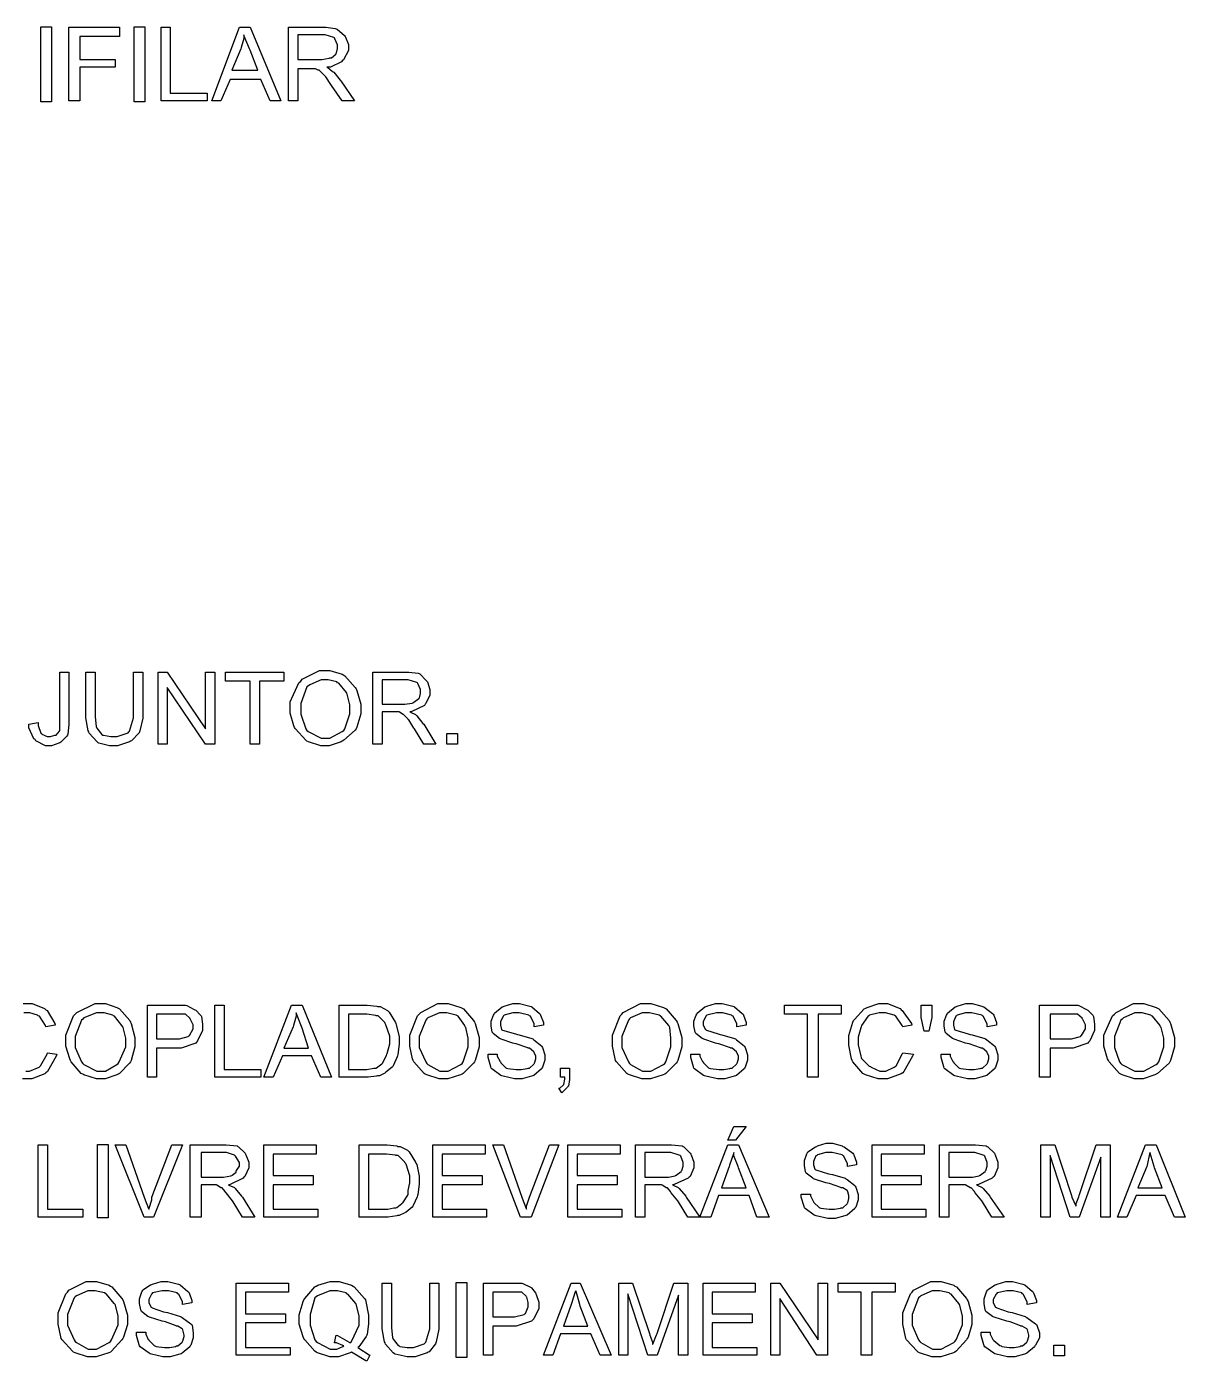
# Model space of a CAD drawing. Extents: x 0 to 210, y 0 to 297.
# Drawn here: x 124.24 to 156.25, y 85.7 to 122.55 of the extents above; entities that cross this region are included whole.
import ezdxf

# ---------------------------------------------------------------- set-up
doc = ezdxf.new("R2010")
doc.units = 0
doc.header["$MEASUREMENT"] = 0
doc.layers.add('C00-00-00-BLACK', color=7, linetype='Continuous')

msp = doc.modelspace()

# ---------------------------------------------------------------- linework, layer by layer
at = {"layer": 'C00-00-00-BLACK'}
for points in [[(124.63, 122.554), (124.926, 122.554), (124.926, 120.481), (124.63, 120.481), (124.63, 122.554)], [(125.41, 120.504), (125.41, 122.539), (126.81, 122.539), (126.81, 122.286), (125.706, 122.286), (125.706, 121.65), (126.683, 121.65), (126.683, 121.436), (125.706, 121.436), (125.706, 120.504), (125.41, 120.504)], [(127.212, 122.554), (127.508, 122.554), (127.508, 120.481), (127.212, 120.481), (127.212, 122.554)], [(127.955, 120.504), (127.955, 122.539), (128.209, 122.539), (128.209, 120.716), (129.228, 120.716), (129.228, 120.504), (127.955, 120.504)], [(129.355, 120.504), (130.117, 122.539), (130.416, 122.539), (131.262, 120.504), (130.966, 120.504), (130.712, 121.097), (129.862, 121.097), (129.609, 120.504), (129.355, 120.504)], [(131.475, 120.504), (131.475, 122.539), (132.407, 122.539), (132.503, 122.539), (132.767, 122.508), (132.789, 122.496), (132.821, 122.487), (133.021, 122.308), (133.043, 122.286), (133.052, 122.265), (133.128, 122.058), (133.128, 121.989), (133.128, 121.894), (132.99, 121.64), (132.959, 121.608), (132.937, 121.587), (132.635, 121.436), (132.535, 121.436), (132.556, 121.426), (132.694, 121.32), (132.705, 121.309), (132.726, 121.299), (132.905, 121.077), (132.916, 121.055), (133.3, 120.504), (132.959, 120.504), (132.662, 120.928), (132.64, 120.96), (132.503, 121.172), (132.493, 121.182), (132.471, 121.204), (132.333, 121.342), (132.323, 121.351), (132.292, 121.351), (132.22, 121.394), (132.196, 121.394), (132.196, 121.394), (132.102, 121.394), (132.07, 121.394), (131.728, 121.394), (131.728, 120.504), (131.475, 120.504)], [(129.905, 121.351), (130.627, 121.351), (130.416, 121.904), (130.394, 121.947), (130.254, 122.295), (130.244, 122.327), (130.244, 122.232), (130.168, 121.979), (130.158, 121.947), (129.905, 121.351)], [(131.728, 121.65), (132.323, 121.65), (132.396, 121.65), (132.598, 121.682), (132.62, 121.692), (132.661, 121.692), (132.778, 121.799), (132.789, 121.82), (132.799, 121.831), (132.832, 121.951), (132.832, 121.989), (132.832, 122.053), (132.756, 122.222), (132.746, 122.243), (132.725, 122.254), (132.486, 122.327), (132.407, 122.327), (131.728, 122.327), (131.728, 121.65)], [(124.306, 103.294), (124.564, 103.338), (124.564, 103.263), (124.637, 103.05), (124.648, 103.039), (124.657, 103.018), (124.809, 102.955), (124.86, 102.955), (124.901, 102.955), (125.018, 102.988), (125.029, 102.997), (125.061, 102.997), (125.145, 103.104), (125.156, 103.124), (125.156, 103.178), (125.156, 103.298), (125.156, 103.338), (125.156, 104.735), (125.41, 104.735), (125.41, 103.38), (125.41, 103.285), (125.377, 103.019), (125.367, 102.997), (125.356, 102.966), (125.188, 102.796), (125.156, 102.785), (125.134, 102.775), (124.927, 102.701), (124.86, 102.701), (124.763, 102.701), (124.497, 102.839), (124.476, 102.871), (124.444, 102.893), (124.306, 103.195), (124.306, 103.294)], [(127.19, 104.735), (127.447, 104.735), (127.447, 103.592), (127.447, 103.466), (127.369, 103.113), (127.36, 103.081), (127.349, 103.061), (127.138, 102.839), (127.106, 102.828), (127.084, 102.807), (126.751, 102.701), (126.64, 102.701), (126.534, 102.701), (126.238, 102.775), (126.217, 102.785), (126.185, 102.807), (125.971, 103.05), (125.96, 103.081), (125.937, 103.113), (125.876, 103.473), (125.876, 103.592), (125.876, 104.735), (126.132, 104.735), (126.132, 103.592), (126.132, 103.498), (126.164, 103.23), (126.175, 103.208), (126.184, 103.188), (126.322, 103.008), (126.344, 102.997), (126.365, 102.988), (126.571, 102.955), (126.64, 102.955), (126.745, 102.955), (127.041, 103.061), (127.063, 103.081), (127.084, 103.104), (127.19, 103.471), (127.19, 103.592), (127.19, 104.735)], [(127.871, 102.742), (127.871, 104.735), (128.127, 104.735), (129.185, 103.167), (129.185, 104.735), (129.439, 104.735), (129.439, 102.742), (129.185, 102.742), (128.127, 104.312), (128.127, 102.742), (127.871, 102.742)], [(130.416, 102.742), (130.416, 104.481), (129.738, 104.481), (129.738, 104.735), (131.349, 104.735), (131.349, 104.481), (130.67, 104.481), (130.67, 102.742), (130.416, 102.742)], [(131.516, 103.719), (131.516, 103.911), (131.761, 104.44), (131.815, 104.481), (131.856, 104.535), (132.333, 104.778), (132.493, 104.778), (132.62, 104.778), (132.959, 104.673), (133.001, 104.651), (133.033, 104.63), (133.32, 104.312), (133.342, 104.269), (133.362, 104.228), (133.469, 103.848), (133.469, 103.719), (133.469, 103.582), (133.362, 103.21), (133.342, 103.167), (133.32, 103.135), (133, 102.85), (132.959, 102.828), (132.927, 102.807), (132.6, 102.701), (132.493, 102.701), (132.365, 102.701), (132.026, 102.807), (131.984, 102.828), (131.953, 102.85), (131.665, 103.167), (131.644, 103.208), (131.622, 103.252), (131.516, 103.604), (131.516, 103.719)], [(133.808, 102.742), (133.808, 104.735), (134.699, 104.735), (134.794, 104.735), (135.059, 104.703), (135.081, 104.692), (135.102, 104.683), (135.281, 104.503), (135.292, 104.481), (135.312, 104.461), (135.377, 104.254), (135.377, 104.185), (135.377, 104.101), (135.271, 103.868), (135.25, 103.846), (135.228, 103.814), (134.878, 103.645), (134.826, 103.634), (134.846, 103.624), (134.984, 103.561), (134.995, 103.55), (135.016, 103.529), (135.186, 103.316), (135.208, 103.294), (135.547, 102.742), (135.208, 102.742), (134.954, 103.167), (134.932, 103.189), (134.794, 103.414), (134.784, 103.423), (134.773, 103.445), (134.656, 103.55), (134.656, 103.55), (134.645, 103.561), (134.536, 103.624), (134.527, 103.634), (134.484, 103.634), (134.389, 103.634), (134.359, 103.634), (134.061, 103.634), (134.061, 102.742), (133.808, 102.742)], [(131.815, 103.719), (131.815, 103.571), (131.953, 103.167), (131.984, 103.124), (132.016, 103.092), (132.373, 102.912), (132.493, 102.912), (132.62, 102.912), (132.959, 103.092), (133.001, 103.124), (133.033, 103.167), (133.169, 103.582), (133.169, 103.719), (133.169, 103.826), (133.095, 104.122), (133.085, 104.142), (133.074, 104.174), (132.864, 104.429), (132.832, 104.439), (132.81, 104.461), (132.571, 104.524), (132.493, 104.524), (132.376, 104.524), (132.059, 104.386), (132.027, 104.355), (131.984, 104.323), (131.815, 103.871), (131.815, 103.719)], [(134.061, 103.846), (134.612, 103.846), (134.687, 103.846), (134.889, 103.879), (134.911, 103.889), (134.932, 103.9), (135.07, 104.006), (135.081, 104.016), (135.091, 104.027), (135.122, 104.147), (135.122, 104.185), (135.122, 104.249), (135.048, 104.418), (135.038, 104.439), (135.016, 104.45), (134.778, 104.524), (134.699, 104.524), (134.061, 104.524), (134.061, 103.846)], [(135.847, 103.039), (136.145, 103.039), (136.145, 102.742), (135.847, 102.742), (135.847, 103.039)], [(125.326, 94.5197), (125.326, 94.7113), (125.537, 95.2419), (125.579, 95.2846), (125.632, 95.3382), (126.133, 95.5809), (126.301, 95.5809), (126.417, 95.5809), (126.735, 95.4761), (126.767, 95.4539), (126.808, 95.4334), (127.095, 95.1135), (127.106, 95.0694), (127.127, 95.0281), (127.233, 94.6478), (127.233, 94.5197), (127.233, 94.3832), (127.127, 94.0125), (127.106, 93.9698), (127.084, 93.938), (126.808, 93.653), (126.767, 93.6308), (126.735, 93.6103), (126.409, 93.5041), (126.301, 93.5041), (126.173, 93.5041), (125.823, 93.6103), (125.791, 93.6308), (125.749, 93.653), (125.473, 93.9698), (125.452, 94.011), (125.43, 94.0537), (125.326, 94.404), (125.326, 94.5197)], [(127.575, 93.5468), (127.575, 95.5379), (128.337, 95.5379), (128.41, 95.5379), (128.577, 95.5379), (128.633, 95.5379), (128.665, 95.5283), (128.867, 95.4222), (128.889, 95.4112), (128.91, 95.4017), (129.048, 95.2638), (129.059, 95.2419), (129.068, 95.2211), (129.1, 95.0129), (129.1, 94.9427), (129.1, 94.838), (128.964, 94.5515), (128.932, 94.5197), (128.91, 94.488), (128.51, 94.3501), (128.378, 94.3501), (127.828, 94.3501), (127.828, 93.5468), (127.575, 93.5468)], [(129.439, 93.5468), (129.439, 95.5379), (129.694, 95.5379), (129.694, 93.7577), (130.712, 93.7577), (130.712, 93.5468), (129.439, 93.5468)], [(130.797, 93.5468), (131.559, 95.5379), (131.855, 95.5379), (132.662, 93.5468), (132.366, 93.5468), (132.111, 94.1395), (131.305, 94.1395), (131.051, 93.5468), (130.797, 93.5468)], [(132.873, 93.5468), (132.873, 95.5379), (133.554, 95.5379), (133.649, 95.5379), (133.912, 95.5075), (133.934, 95.4966), (134.007, 95.4966), (134.209, 95.3904), (134.231, 95.3685), (134.251, 95.3477), (134.432, 95.0599), (134.443, 95.0281), (134.452, 94.9964), (134.527, 94.6711), (134.527, 94.5624), (134.527, 94.4577), (134.495, 94.1709), (134.486, 94.1395), (134.475, 94.1077), (134.368, 93.865), (134.359, 93.8431), (134.337, 93.8223), (134.167, 93.6847), (134.147, 93.6734), (134.136, 93.6639), (133.984, 93.5881), (133.934, 93.5881), (133.902, 93.5785), (133.672, 93.5468), (133.597, 93.5468), (132.873, 93.5468)], [(134.826, 94.5197), (134.826, 94.7113), (135.041, 95.2429), (135.084, 95.2846), (135.125, 95.3382), (135.6, 95.5809), (135.76, 95.5809), (135.887, 95.5809), (136.237, 95.4761), (136.269, 95.4539), (136.312, 95.4334), (136.587, 95.1135), (136.609, 95.0694), (136.63, 95.0281), (136.737, 94.6478), (136.737, 94.5197), (136.737, 94.3832), (136.63, 94.0125), (136.609, 93.9698), (136.587, 93.938), (136.3, 93.653), (136.269, 93.6308), (136.226, 93.6103), (135.876, 93.5041), (135.76, 93.5041), (135.632, 93.5041), (135.293, 93.6103), (135.252, 93.6308), (135.22, 93.653), (134.935, 93.9698), (134.914, 94.011), (134.902, 94.0537), (134.826, 94.404), (134.826, 94.5197)], [(136.988, 94.1807), (137.241, 94.1807), (137.241, 94.1282), (137.316, 93.9807), (137.327, 93.9698), (137.337, 93.9493), (137.477, 93.8114), (137.499, 93.8004), (137.531, 93.7906), (137.76, 93.7577), (137.837, 93.7577), (137.9, 93.7577), (138.07, 93.7906), (138.092, 93.8004), (138.133, 93.8004), (138.25, 93.9063), (138.261, 93.9271), (138.271, 93.938), (138.303, 94.058), (138.303, 94.0964), (138.303, 94.1282), (138.271, 94.2139), (138.261, 94.2234), (138.25, 94.2453), (138.13, 94.3501), (138.092, 94.3501), (138.081, 94.361), (137.763, 94.4672), (137.71, 94.4771), (137.667, 94.488), (137.348, 94.5956), (137.327, 94.6051), (137.305, 94.6161), (137.124, 94.7526), (137.115, 94.773), (137.104, 94.7953), (137.072, 94.9702), (137.072, 95.0281), (137.072, 95.093), (137.135, 95.2638), (137.158, 95.2846), (137.167, 95.3163), (137.379, 95.4871), (137.411, 95.4966), (137.433, 95.5075), (137.673, 95.5809), (137.753, 95.5809), (137.857, 95.5809), (138.144, 95.5075), (138.176, 95.4966), (138.196, 95.4871), (138.407, 95.3064), (138.429, 95.2846), (138.439, 95.2638), (138.515, 95.0556), (138.515, 94.9854), (138.261, 94.9427), (138.261, 95.0186), (138.154, 95.232), (138.133, 95.2419), (138.111, 95.2638), (137.842, 95.3273), (137.753, 95.3273), (137.667, 95.3273), (137.433, 95.2638), (137.411, 95.2419), (137.4, 95.232), (137.327, 95.0793), (137.327, 95.0281), (137.327, 94.9868), (137.357, 94.8697), (137.368, 94.8588), (137.389, 94.8489), (137.742, 94.7431), (137.796, 94.7318), (137.848, 94.7222), (138.196, 94.6161), (138.219, 94.6051), (138.25, 94.5843), (138.461, 94.415), (138.472, 94.3928), (138.493, 94.3723), (138.558, 94.1656), (138.558, 94.0964), (138.558, 94.0234), (138.493, 93.8223), (138.472, 93.8004), (138.461, 93.7796), (138.25, 93.599), (138.219, 93.5881), (138.187, 93.5785), (137.924, 93.5041), (137.837, 93.5041), (137.72, 93.5041), (137.4, 93.5785), (137.368, 93.5881), (137.337, 93.599), (137.093, 93.7796), (137.072, 93.8004), (137.061, 93.8318), (136.988, 94.0939), (136.988, 94.1807)], [(140.425, 94.5197), (140.425, 94.7113), (140.638, 95.2429), (140.681, 95.2846), (140.722, 95.3382), (141.199, 95.5809), (141.359, 95.5809), (141.486, 95.5809), (141.835, 95.4761), (141.866, 95.4539), (141.909, 95.4334), (142.186, 95.1135), (142.208, 95.0694), (142.229, 95.0281), (142.335, 94.6478), (142.335, 94.5197), (142.335, 94.3832), (142.229, 94.0125), (142.208, 93.9698), (142.186, 93.938), (141.898, 93.653), (141.866, 93.6308), (141.824, 93.6103), (141.475, 93.5041), (141.359, 93.5041), (141.231, 93.5041), (140.892, 93.6103), (140.851, 93.6308), (140.819, 93.653), (140.531, 93.9698), (140.51, 94.011), (140.499, 94.0537), (140.425, 94.404), (140.425, 94.5197)], [(142.587, 94.1807), (142.84, 94.1807), (142.84, 94.1282), (142.913, 93.9807), (142.925, 93.9698), (142.934, 93.9493), (143.072, 93.8114), (143.094, 93.8004), (143.126, 93.7906), (143.357, 93.7577), (143.436, 93.7577), (143.499, 93.7577), (143.667, 93.7906), (143.69, 93.8004), (143.731, 93.8004), (143.848, 93.9063), (143.859, 93.9271), (143.868, 93.938), (143.902, 94.058), (143.902, 94.0964), (143.902, 94.1282), (143.868, 94.2139), (143.859, 94.2234), (143.848, 94.2453), (143.728, 94.3501), (143.69, 94.3501), (143.678, 94.361), (143.361, 94.4672), (143.309, 94.4771), (143.265, 94.488), (142.945, 94.5956), (142.925, 94.6051), (142.903, 94.6161), (142.723, 94.7526), (142.714, 94.773), (142.703, 94.7953), (142.671, 94.9702), (142.671, 95.0281), (142.671, 95.093), (142.735, 95.2638), (142.756, 95.2846), (142.766, 95.3163), (142.978, 95.4871), (143.01, 95.4966), (143.031, 95.5075), (143.27, 95.5809), (143.352, 95.5809), (143.456, 95.5809), (143.743, 95.5075), (143.775, 95.4966), (143.795, 95.4871), (144.006, 95.3064), (144.029, 95.2846), (144.038, 95.2638), (144.114, 95.0556), (144.114, 94.9854), (143.859, 94.9427), (143.859, 95.0186), (143.753, 95.232), (143.732, 95.2419), (143.71, 95.2638), (143.472, 95.3273), (143.393, 95.3273), (143.297, 95.3273), (143.031, 95.2638), (143.01, 95.2419), (142.999, 95.232), (142.925, 95.0793), (142.925, 95.0281), (142.925, 94.9868), (142.988, 94.8697), (143.01, 94.8588), (143.02, 94.8489), (143.339, 94.7431), (143.393, 94.7318), (143.445, 94.7222), (143.795, 94.6161), (143.818, 94.6051), (143.849, 94.5843), (144.06, 94.415), (144.071, 94.3928), (144.092, 94.3723), (144.155, 94.1656), (144.155, 94.0964), (144.155, 94.0234), (144.092, 93.8223), (144.071, 93.8004), (144.06, 93.7796), (143.849, 93.599), (143.818, 93.5881), (143.784, 93.5785), (143.523, 93.5041), (143.436, 93.5041), (143.319, 93.5041), (142.999, 93.5785), (142.967, 93.5881), (142.936, 93.599), (142.692, 93.7796), (142.671, 93.8004), (142.66, 93.8318), (142.587, 94.0939), (142.587, 94.1807)], [(145.809, 93.5468), (145.809, 95.2846), (145.174, 95.2846), (145.174, 95.5379), (146.743, 95.5379), (146.743, 95.2846), (146.105, 95.2846), (146.105, 93.5468), (145.809, 93.5468)], [(148.439, 94.2234), (148.736, 94.1807), (148.714, 94.1282), (148.471, 93.7052), (148.439, 93.6734), (148.397, 93.6417), (148.015, 93.5041), (147.888, 93.5041), (147.76, 93.5041), (147.41, 93.6103), (147.379, 93.6308), (147.336, 93.653), (147.06, 93.9698), (147.04, 94.011), (147.028, 94.0537), (146.955, 94.4354), (146.955, 94.5624), (146.955, 94.7), (147.06, 95.0708), (147.082, 95.1121), (147.103, 95.1452), (147.379, 95.4334), (147.421, 95.4539), (147.453, 95.4761), (147.779, 95.5809), (147.888, 95.5809), (148.015, 95.5809), (148.365, 95.443), (148.397, 95.4112), (148.428, 95.3904), (148.682, 95.0281), (148.693, 94.9854), (148.439, 94.9427), (148.428, 94.9745), (148.248, 95.232), (148.227, 95.2419), (148.205, 95.2638), (147.967, 95.3273), (147.888, 95.3273), (147.792, 95.3273), (147.526, 95.2638), (147.505, 95.2419), (147.473, 95.2211), (147.303, 94.9745), (147.293, 94.9427), (147.282, 94.911), (147.209, 94.6506), (147.209, 94.5624), (147.209, 94.4467), (147.282, 94.1282), (147.293, 94.0964), (147.303, 94.065), (147.516, 93.8541), (147.548, 93.8431), (147.569, 93.8223), (147.808, 93.7147), (147.888, 93.7147), (147.972, 93.7147), (148.205, 93.8223), (148.227, 93.8431), (148.259, 93.865), (148.428, 94.1821), (148.439, 94.2234)], [(149.035, 94.8161), (148.947, 95.2003), (148.947, 95.5379), (149.246, 95.5379), (149.246, 95.2003), (149.162, 94.8161), (149.035, 94.8161)], [(149.501, 94.1807), (149.754, 94.1807), (149.754, 94.1282), (149.827, 93.9807), (149.838, 93.9698), (149.848, 93.9493), (149.986, 93.8114), (150.008, 93.8004), (150.04, 93.7906), (150.27, 93.7577), (150.347, 93.7577), (150.41, 93.7577), (150.581, 93.7906), (150.603, 93.8004), (150.644, 93.8004), (150.761, 93.9063), (150.773, 93.9271), (150.782, 93.938), (150.815, 94.058), (150.815, 94.0964), (150.815, 94.1282), (150.782, 94.2139), (150.773, 94.2234), (150.761, 94.2453), (150.642, 94.3501), (150.603, 94.3501), (150.592, 94.361), (150.272, 94.4672), (150.22, 94.4771), (150.177, 94.488), (149.859, 94.5956), (149.838, 94.6051), (149.816, 94.6161), (149.637, 94.7526), (149.628, 94.773), (149.616, 94.7953), (149.585, 94.9702), (149.585, 95.0281), (149.585, 95.093), (149.648, 95.2638), (149.67, 95.2846), (149.68, 95.3163), (149.892, 95.4871), (149.924, 95.4966), (149.944, 95.5075), (150.183, 95.5809), (150.263, 95.5809), (150.358, 95.5809), (150.624, 95.5075), (150.646, 95.4966), (150.677, 95.4871), (150.92, 95.3064), (150.942, 95.2846), (150.952, 95.2638), (151.027, 95.0556), (151.027, 94.9854), (150.773, 94.9427), (150.773, 95.0186), (150.666, 95.232), (150.646, 95.2419), (150.624, 95.2638), (150.352, 95.3273), (150.263, 95.3273), (150.177, 95.3273), (149.944, 95.2638), (149.924, 95.2419), (149.902, 95.232), (149.838, 95.0793), (149.838, 95.0281), (149.838, 94.9868), (149.87, 94.8697), (149.881, 94.8588), (149.902, 94.8489), (150.25, 94.7431), (150.304, 94.7318), (150.358, 94.7222), (150.708, 94.6161), (150.73, 94.6051), (150.761, 94.5843), (150.974, 94.415), (150.985, 94.3928), (151.005, 94.3723), (151.069, 94.1656), (151.069, 94.0964), (151.069, 94.0234), (151.005, 93.8223), (150.985, 93.8004), (150.974, 93.7796), (150.761, 93.599), (150.73, 93.5881), (150.698, 93.5785), (150.434, 93.5041), (150.347, 93.5041), (150.23, 93.5041), (149.913, 93.5785), (149.881, 93.5881), (149.849, 93.599), (149.605, 93.7796), (149.585, 93.8004), (149.574, 93.8318), (149.501, 94.0939), (149.501, 94.1807)], [(152.215, 93.5468), (152.215, 95.5379), (152.977, 95.5379), (153.051, 95.5379), (153.217, 95.5379), (153.274, 95.5379), (153.305, 95.5283), (153.519, 95.4222), (153.53, 95.4112), (153.551, 95.4017), (153.688, 95.2638), (153.7, 95.2419), (153.709, 95.2211), (153.741, 95.0129), (153.741, 94.9427), (153.741, 94.838), (153.604, 94.5515), (153.573, 94.5197), (153.551, 94.488), (153.151, 94.3501), (153.019, 94.3501), (152.511, 94.3501), (152.511, 93.5468), (152.215, 93.5468)], [(153.996, 94.5197), (153.996, 94.7113), (154.238, 95.2419), (154.292, 95.2846), (154.333, 95.3382), (154.812, 95.5809), (154.971, 95.5809), (155.098, 95.5809), (155.437, 95.4761), (155.48, 95.4539), (155.512, 95.4334), (155.797, 95.1135), (155.819, 95.0694), (155.84, 95.0281), (155.946, 94.6478), (155.946, 94.5197), (155.946, 94.3832), (155.84, 94.0125), (155.819, 93.9698), (155.797, 93.938), (155.479, 93.653), (155.437, 93.6308), (155.406, 93.6103), (155.079, 93.5041), (154.971, 93.5041), (154.843, 93.5041), (154.503, 93.6103), (154.462, 93.6308), (154.43, 93.653), (154.143, 93.9698), (154.123, 94.011), (154.1, 94.0537), (153.996, 94.404), (153.996, 94.5197)], [(125.579, 94.5197), (125.579, 94.3723), (125.758, 93.9698), (125.791, 93.9271), (125.823, 93.8953), (126.182, 93.7147), (126.301, 93.7147), (126.417, 93.7147), (126.735, 93.8953), (126.767, 93.9271), (126.799, 93.9698), (126.979, 94.3832), (126.979, 94.5197), (126.979, 94.6256), (126.904, 94.9219), (126.894, 94.9427), (126.872, 94.9745), (126.672, 95.232), (126.64, 95.2419), (126.618, 95.2638), (126.38, 95.3273), (126.301, 95.3273), (126.173, 95.3273), (125.823, 95.1879), (125.791, 95.1548), (125.758, 95.1234), (125.579, 94.6711), (125.579, 94.5197)], [(127.828, 94.6051), (128.378, 94.6051), (128.462, 94.6051), (128.706, 94.6686), (128.717, 94.6891), (128.738, 94.7), (128.844, 94.8821), (128.844, 94.9427), (128.844, 94.9964), (128.77, 95.1452), (128.76, 95.1548), (128.749, 95.177), (128.629, 95.2846), (128.59, 95.2846), (128.536, 95.2846), (128.417, 95.2846), (128.378, 95.2846), (127.828, 95.2846), (127.828, 94.6051)], [(131.348, 94.3501), (132.027, 94.3501), (131.855, 94.9015), (131.833, 94.9441), (131.695, 95.2955), (131.685, 95.3273), (131.685, 95.232), (131.611, 94.9745), (131.601, 94.9427), (131.348, 94.3501)], [(133.128, 93.7577), (133.554, 93.7577), (133.638, 93.7577), (133.828, 93.8004), (133.893, 93.8004), (133.902, 93.8114), (134.05, 93.9176), (134.061, 93.9271), (134.071, 93.938), (134.178, 94.149), (134.189, 94.1807), (134.199, 94.2026), (134.273, 94.4728), (134.273, 94.5624), (134.273, 94.6796), (134.167, 94.9964), (134.147, 95.0281), (134.136, 95.0599), (133.954, 95.2419), (133.893, 95.2419), (133.882, 95.2528), (133.635, 95.2846), (133.554, 95.2846), (133.128, 95.2846), (133.128, 93.7577)], [(135.084, 94.5197), (135.084, 94.3723), (135.263, 93.9698), (135.295, 93.9271), (135.326, 93.8953), (135.651, 93.7147), (135.76, 93.7147), (135.887, 93.7147), (136.237, 93.8953), (136.269, 93.9271), (136.3, 93.9698), (136.441, 94.3832), (136.441, 94.5197), (136.441, 94.6256), (136.376, 94.9219), (136.356, 94.9427), (136.343, 94.9745), (136.163, 95.232), (136.142, 95.2419), (136.109, 95.2638), (135.847, 95.3273), (135.76, 95.3273), (135.643, 95.3273), (135.326, 95.1893), (135.295, 95.1576), (135.263, 95.1258), (135.084, 94.6711), (135.084, 94.5197)], [(140.681, 94.5197), (140.681, 94.3723), (140.862, 93.9698), (140.893, 93.9271), (140.925, 93.8953), (141.25, 93.7147), (141.359, 93.7147), (141.486, 93.7147), (141.835, 93.8953), (141.866, 93.9271), (141.898, 93.9698), (142.039, 94.3832), (142.039, 94.5197), (142.039, 94.6256), (142.007, 94.9219), (141.997, 94.9427), (141.975, 94.9745), (141.76, 95.232), (141.739, 95.2419), (141.708, 95.2638), (141.446, 95.3273), (141.359, 95.3273), (141.242, 95.3273), (140.925, 95.1893), (140.893, 95.1576), (140.862, 95.1258), (140.681, 94.6711), (140.681, 94.5197)], [(152.511, 94.6051), (153.019, 94.6051), (153.104, 94.6051), (153.348, 94.6686), (153.361, 94.6891), (153.381, 94.7), (153.487, 94.8821), (153.487, 94.9427), (153.487, 94.9964), (153.413, 95.1452), (153.403, 95.1548), (153.392, 95.177), (153.271, 95.2846), (153.231, 95.2846), (153.177, 95.2846), (153.057, 95.2846), (153.019, 95.2846), (152.511, 95.2846), (152.511, 94.6051)], [(154.292, 94.5197), (154.292, 94.3723), (154.43, 93.9698), (154.462, 93.9271), (154.493, 93.8953), (154.851, 93.7147), (154.971, 93.7147), (155.098, 93.7147), (155.437, 93.8953), (155.48, 93.9271), (155.512, 93.9698), (155.649, 94.3832), (155.649, 94.5197), (155.649, 94.6256), (155.574, 94.9219), (155.564, 94.9427), (155.553, 94.9745), (155.342, 95.232), (155.31, 95.2419), (155.289, 95.2638), (155.05, 95.3273), (154.971, 95.3273), (154.854, 95.3273), (154.535, 95.1879), (154.503, 95.1548), (154.46, 95.1234), (154.292, 94.6711), (154.292, 94.5197)], [(138.984, 93.5468), (138.984, 93.8004), (139.237, 93.8004), (139.237, 93.5468), (139.237, 93.4833), (139.204, 93.3027), (139.194, 93.2917), (139.183, 93.2713), (139.046, 93.1319), (139.025, 93.1196), (138.941, 93.249), (138.973, 93.249), (139.057, 93.3249), (139.067, 93.3344), (139.077, 93.3457), (139.11, 93.497), (139.11, 93.5468), (138.984, 93.5468)], [(143.605, 91.8076), (143.775, 92.1893), (144.114, 92.1893), (143.818, 91.8076), (143.605, 91.8076)], [(124.564, 89.6881), (124.564, 91.6809), (124.817, 91.6809), (124.817, 89.9005), (125.791, 89.9005), (125.791, 89.6881), (124.564, 89.6881)], [(126.195, 91.6947), (126.492, 91.6947), (126.492, 89.662), (126.195, 89.662), (126.195, 91.6947)], [(127.489, 89.6881), (126.683, 91.6809), (126.979, 91.6809), (127.489, 90.2395), (127.499, 90.2077), (127.605, 89.9223), (127.616, 89.9005), (127.625, 89.9322), (127.701, 90.1637), (127.701, 90.2395), (128.251, 91.6809), (128.548, 91.6809), (127.744, 89.6881), (127.489, 89.6881)], [(128.76, 89.6881), (128.76, 91.6809), (129.651, 91.6809), (129.756, 91.6809), (130.052, 91.6492), (130.074, 91.6383), (130.095, 91.6284), (130.276, 91.4495), (130.286, 91.4273), (130.298, 91.4065), (130.374, 91.1987), (130.374, 91.1281), (130.374, 91.0442), (130.265, 90.8114), (130.244, 90.7891), (130.222, 90.7577), (129.862, 90.588), (129.821, 90.5771), (129.83, 90.5676), (129.979, 90.5041), (129.99, 90.4931), (130, 90.4723), (130.179, 90.2614), (130.201, 90.2395), (130.543, 89.6881), (130.201, 89.6881), (129.947, 90.1114), (129.926, 90.1333), (129.756, 90.3566), (129.735, 90.3661), (129.725, 90.3884), (129.638, 90.4931), (129.609, 90.4931), (129.598, 90.5041), (129.492, 90.5676), (129.482, 90.5771), (129.482, 90.5771), (129.387, 90.5771), (129.355, 90.5771), (129.059, 90.5771), (129.059, 89.6881), (128.76, 89.6881)], [(129.059, 90.7891), (129.609, 90.7891), (129.682, 90.7891), (129.883, 90.8223), (129.905, 90.8322), (129.915, 90.8431), (130.032, 90.9299), (130.032, 90.9588), (130.041, 90.9697), (130.117, 91.0897), (130.117, 91.1281), (130.117, 91.1931), (130.011, 91.3638), (129.99, 91.3846), (129.979, 91.3956), (129.764, 91.4686), (129.694, 91.4686), (129.059, 91.4686), (129.059, 90.7891)], [(130.797, 89.6881), (130.797, 91.6809), (132.239, 91.6809), (132.239, 91.4273), (131.051, 91.4273), (131.051, 90.8322), (132.154, 90.8322), (132.154, 90.5771), (131.051, 90.5771), (131.051, 89.9005), (132.281, 89.9005), (132.281, 89.6881), (130.797, 89.6881)], [(133.427, 89.6881), (133.427, 91.6809), (134.104, 91.6809), (134.199, 91.6809), (134.463, 91.6492), (134.486, 91.6383), (134.56, 91.6383), (134.763, 91.5335), (134.784, 91.5113), (134.805, 91.4908), (134.984, 91.204), (134.995, 91.1722), (135.016, 91.1408), (135.081, 90.8142), (135.081, 90.7038), (135.081, 90.599), (135.048, 90.3125), (135.038, 90.2808), (135.027, 90.249), (134.921, 90.0067), (134.911, 89.9844), (134.889, 89.964), (134.72, 89.826), (134.699, 89.8151), (134.688, 89.8052), (134.535, 89.7308), (134.486, 89.7308), (134.463, 89.7213), (134.225, 89.6881), (134.147, 89.6881), (133.427, 89.6881)], [(133.681, 89.9005), (134.147, 89.9005), (134.22, 89.9005), (134.386, 89.9418), (134.443, 89.9418), (134.463, 89.9527), (134.601, 90.0603), (134.612, 90.0698), (134.633, 90.0811), (134.773, 90.2917), (134.784, 90.3235), (134.784, 90.4187), (134.826, 90.6336), (134.826, 90.7038), (134.826, 90.8209), (134.72, 91.1518), (134.699, 91.1722), (134.688, 91.204), (134.504, 91.3846), (134.443, 91.3846), (134.432, 91.3956), (134.185, 91.4273), (134.104, 91.4273), (133.681, 91.4273), (133.681, 89.9005)], [(135.461, 89.6881), (135.461, 91.6809), (136.904, 91.6809), (136.904, 91.4273), (135.715, 91.4273), (135.715, 90.8322), (136.819, 90.8322), (136.819, 90.5771), (135.715, 90.5771), (135.715, 89.9005), (136.945, 89.9005), (136.945, 89.6881), (135.461, 89.6881)], [(137.88, 89.6881), (137.115, 91.6809), (137.411, 91.6809), (137.922, 90.2395), (137.932, 90.2077), (138.038, 89.9223), (138.049, 89.9005), (138.049, 89.9859), (138.122, 90.2077), (138.133, 90.2395), (138.684, 91.6809), (138.941, 91.6809), (138.176, 89.6881), (137.88, 89.6881)], [(139.194, 89.6881), (139.194, 91.6809), (140.637, 91.6809), (140.637, 91.4273), (139.449, 91.4273), (139.449, 90.8322), (140.552, 90.8322), (140.552, 90.5771), (139.449, 90.5771), (139.449, 89.9005), (140.678, 89.9005), (140.678, 89.6881), (139.194, 89.6881)], [(141.06, 89.6881), (141.06, 91.6809), (141.952, 91.6809), (142.057, 91.6809), (142.343, 91.6492), (142.375, 91.6383), (142.396, 91.6284), (142.565, 91.4495), (142.587, 91.4273), (142.597, 91.4065), (142.671, 91.1987), (142.671, 91.1281), (142.671, 91.0442), (142.565, 90.8114), (142.544, 90.7891), (142.513, 90.7577), (142.131, 90.588), (142.078, 90.5771), (142.099, 90.5676), (142.237, 90.5041), (142.248, 90.4931), (142.269, 90.4723), (142.449, 90.2614), (142.46, 90.2395), (142.84, 89.6881), (142.501, 89.6881), (142.248, 90.1114), (142.226, 90.1333), (142.045, 90.3566), (142.036, 90.3661), (142.025, 90.3884), (141.938, 90.4931), (141.909, 90.4931), (141.898, 90.5041), (141.791, 90.5676), (141.78, 90.5771), (141.78, 90.5771), (141.651, 90.5771), (141.61, 90.5771), (141.314, 90.5771), (141.314, 89.6881), (141.06, 89.6881)], [(141.314, 90.7891), (141.909, 90.7891), (141.972, 90.7891), (142.153, 90.8223), (142.164, 90.8322), (142.185, 90.8431), (142.321, 90.9493), (142.332, 90.9588), (142.342, 90.9697), (142.375, 91.0897), (142.375, 91.1281), (142.375, 91.1931), (142.311, 91.3638), (142.291, 91.3846), (142.269, 91.3956), (142.03, 91.4686), (141.952, 91.4686), (141.314, 91.4686), (141.314, 90.7891)], [(142.84, 89.6881), (143.605, 91.6809), (143.902, 91.6809), (144.75, 89.6881), (144.41, 89.6881), (144.198, 90.2808), (143.352, 90.2808), (143.137, 89.6881), (142.84, 89.6881)], [(143.436, 90.4931), (144.114, 90.4931), (143.902, 91.0428), (143.891, 91.0869), (143.775, 91.3737), (143.775, 91.4686), (143.764, 91.4368), (143.658, 91.1186), (143.648, 91.0855), (143.436, 90.4931)], [(145.639, 90.3235), (145.894, 90.3235), (145.894, 90.2712), (145.967, 90.1224), (145.978, 90.1114), (145.988, 90.0906), (146.129, 89.9527), (146.151, 89.9418), (146.182, 89.9322), (146.412, 89.9005), (146.49, 89.9005), (146.553, 89.9005), (146.721, 89.9322), (146.743, 89.9418), (146.784, 89.9418), (146.902, 90.0493), (146.913, 90.0698), (146.922, 90.0811), (146.955, 90.201), (146.955, 90.2395), (146.955, 90.2822), (146.922, 90.387), (146.913, 90.4074), (146.902, 90.4187), (146.782, 90.4931), (146.743, 90.4931), (146.732, 90.5041), (146.415, 90.6103), (146.363, 90.6198), (146.32, 90.6307), (145.999, 90.7369), (145.978, 90.7464), (145.956, 90.7577), (145.777, 90.8953), (145.767, 90.9161), (145.756, 90.938), (145.725, 91.1144), (145.725, 91.1722), (145.725, 91.2467), (145.787, 91.4368), (145.809, 91.4686), (145.819, 91.4908), (146.031, 91.6284), (146.064, 91.6383), (146.085, 91.6492), (146.324, 91.7236), (146.404, 91.7236), (146.499, 91.7236), (146.764, 91.6492), (146.786, 91.6383), (146.818, 91.6284), (147.06, 91.4495), (147.082, 91.4273), (147.092, 91.4065), (147.166, 91.1987), (147.166, 91.1281), (146.913, 91.0855), (146.913, 91.1613), (146.807, 91.3751), (146.786, 91.3846), (146.764, 91.4065), (146.494, 91.4686), (146.404, 91.4686), (146.319, 91.4686), (146.085, 91.4065), (146.064, 91.3846), (146.042, 91.3751), (145.978, 91.2234), (145.978, 91.1722), (145.978, 91.1296), (146.01, 91.011), (146.021, 91.0001), (146.042, 90.9906), (146.393, 90.8844), (146.447, 90.8734), (146.499, 90.8636), (146.848, 90.7577), (146.87, 90.7464), (146.902, 90.726), (147.114, 90.5577), (147.125, 90.5358), (147.145, 90.515), (147.209, 90.3083), (147.209, 90.2395), (147.209, 90.1651), (147.145, 89.964), (147.125, 89.9418), (147.114, 89.9213), (146.902, 89.7421), (146.87, 89.7308), (146.838, 89.7213), (146.576, 89.6454), (146.49, 89.6454), (146.372, 89.6454), (146.053, 89.7213), (146.021, 89.7308), (145.989, 89.7421), (145.746, 89.9213), (145.725, 89.9418), (145.714, 89.9749), (145.639, 90.2367), (145.639, 90.3235)], [(147.592, 89.6881), (147.592, 91.6809), (149.035, 91.6809), (149.035, 91.4273), (147.847, 91.4273), (147.847, 90.8322), (148.949, 90.8322), (148.949, 90.5771), (147.847, 90.5771), (147.847, 89.9005), (149.076, 89.9005), (149.076, 89.6881), (147.592, 89.6881)], [(149.458, 89.6881), (149.458, 91.6809), (150.347, 91.6809), (150.453, 91.6809), (150.741, 91.6492), (150.773, 91.6383), (150.793, 91.6284), (150.974, 91.4495), (150.985, 91.4273), (150.995, 91.4065), (151.069, 91.1987), (151.069, 91.1281), (151.069, 91.0442), (150.963, 90.8114), (150.942, 90.7891), (150.91, 90.7577), (150.529, 90.588), (150.476, 90.5771), (150.497, 90.5676), (150.635, 90.5041), (150.646, 90.4931), (150.666, 90.4723), (150.847, 90.2614), (150.858, 90.2395), (151.238, 89.6881), (150.899, 89.6881), (150.646, 90.1114), (150.624, 90.1333), (150.443, 90.3566), (150.432, 90.3661), (150.421, 90.3884), (150.333, 90.4931), (150.304, 90.4931), (150.293, 90.5041), (150.187, 90.5676), (150.177, 90.5771), (150.145, 90.5771), (150.074, 90.5771), (150.05, 90.5771), (149.711, 90.5771), (149.711, 89.6881), (149.458, 89.6881)], [(149.711, 90.7891), (150.304, 90.7891), (150.367, 90.7891), (150.551, 90.8223), (150.562, 90.8322), (150.582, 90.8431), (150.719, 90.9493), (150.73, 90.9588), (150.739, 90.9697), (150.773, 91.0897), (150.773, 91.1281), (150.773, 91.1931), (150.709, 91.3638), (150.688, 91.3846), (150.666, 91.3956), (150.427, 91.4686), (150.347, 91.4686), (149.711, 91.4686), (149.711, 90.7891)], [(152.257, 89.6881), (152.257, 91.6809), (152.638, 91.6809), (153.104, 90.2808), (153.114, 90.2395), (153.22, 89.9954), (153.231, 89.9844), (153.231, 90.0589), (153.304, 90.249), (153.315, 90.2808), (153.784, 91.6809), (154.165, 91.6809), (154.165, 89.6881), (153.91, 89.6881), (153.91, 91.3419), (153.315, 89.6881), (153.061, 89.6881), (152.511, 91.3846), (152.511, 89.6881), (152.257, 89.6881)], [(154.376, 89.6881), (155.141, 91.6809), (155.437, 91.6809), (156.245, 89.6881), (155.946, 89.6881), (155.691, 90.2808), (154.887, 90.2808), (154.631, 89.6881), (154.376, 89.6881)], [(154.93, 90.4931), (155.607, 90.4931), (155.394, 91.0428), (155.383, 91.0869), (155.277, 91.4481), (155.268, 91.4686), (155.257, 91.4368), (155.193, 91.1186), (155.184, 91.0855), (154.93, 90.4931)], [(125.113, 86.8468), (125.113, 87.0384), (125.326, 87.57), (125.37, 87.6117), (125.411, 87.6653), (125.888, 87.908), (126.048, 87.908), (126.175, 87.908), (126.523, 87.8032), (126.555, 87.781), (126.596, 87.7605), (126.875, 87.442), (126.897, 87.3993), (126.917, 87.358), (127.023, 86.9749), (127.023, 86.8468), (127.023, 86.7198), (126.917, 86.3713), (126.897, 86.3381), (126.875, 86.2969), (126.587, 85.9801), (126.555, 85.9578), (126.512, 85.9374), (126.164, 85.8312), (126.048, 85.8312), (125.92, 85.8312), (125.581, 85.9374), (125.539, 85.9578), (125.508, 85.9801), (125.218, 86.2969), (125.198, 86.3381), (125.186, 86.3808), (125.113, 86.7311), (125.113, 86.8468)], [(127.276, 86.5078), (127.529, 86.5078), (127.529, 86.4553), (127.602, 86.3078), (127.613, 86.2969), (127.623, 86.2764), (127.761, 86.1385), (127.783, 86.1275), (127.815, 86.1176), (128.045, 86.0848), (128.122, 86.0848), (128.185, 86.0848), (128.356, 86.1176), (128.378, 86.1275), (128.419, 86.1275), (128.536, 86.2334), (128.548, 86.2542), (128.557, 86.2651), (128.59, 86.385), (128.59, 86.4235), (128.59, 86.4235), (128.557, 86.5724), (128.548, 86.5932), (128.536, 86.6041), (128.417, 86.6771), (128.378, 86.6771), (128.367, 86.6881), (128.081, 86.7943), (128.038, 86.8041), (127.984, 86.8151), (127.634, 86.9227), (127.613, 86.9322), (127.591, 86.9431), (127.412, 87.0825), (127.403, 87.103), (127.391, 87.1252), (127.36, 87.3002), (127.36, 87.358), (127.36, 87.4324), (127.423, 87.6226), (127.445, 87.6543), (127.455, 87.6762), (127.667, 87.8141), (127.699, 87.8237), (127.719, 87.8346), (127.958, 87.908), (128.038, 87.908), (128.144, 87.908), (128.432, 87.8346), (128.463, 87.8237), (128.484, 87.8141), (128.695, 87.6335), (128.717, 87.6117), (128.727, 87.5908), (128.802, 87.3841), (128.802, 87.3153), (128.548, 87.2726), (128.548, 87.3471), (128.441, 87.5591), (128.421, 87.569), (128.399, 87.5908), (128.159, 87.6543), (128.079, 87.6543), (127.984, 87.6543), (127.719, 87.5908), (127.699, 87.569), (127.688, 87.5591), (127.613, 87.4088), (127.613, 87.358), (127.613, 87.3167), (127.677, 87.1996), (127.699, 87.1883), (127.708, 87.1788), (128.025, 87.0701), (128.079, 87.0589), (128.133, 87.0493), (128.494, 86.9431), (128.505, 86.9322), (128.536, 86.9114), (128.78, 86.7421), (128.802, 86.7198), (128.812, 86.6994), (128.844, 86.4926), (128.844, 86.4235), (128.844, 86.3505), (128.78, 86.1494), (128.76, 86.1275), (128.749, 86.1067), (128.536, 85.9261), (128.505, 85.9151), (128.473, 85.9056), (128.209, 85.8312), (128.122, 85.8312), (128.005, 85.8312), (127.688, 85.9056), (127.656, 85.9151), (127.624, 85.9261), (127.38, 86.1067), (127.36, 86.1275), (127.349, 86.1589), (127.276, 86.421), (127.276, 86.5078)], [(130.032, 85.8739), (130.032, 87.8649), (131.475, 87.8649), (131.475, 87.6117), (130.286, 87.6117), (130.286, 87.0162), (131.389, 87.0162), (131.389, 86.7625), (130.286, 86.7625), (130.286, 86.0848), (131.516, 86.0848), (131.516, 85.8739), (130.032, 85.8739)], [(133.385, 86.0848), (133.416, 86.064), (133.701, 85.8848), (133.724, 85.8739), (133.638, 85.7042), (133.606, 85.7155), (133.256, 85.9261), (133.215, 85.9578), (133.182, 85.9374), (132.855, 85.8312), (132.746, 85.8312), (132.62, 85.8312), (132.271, 85.9374), (132.239, 85.9578), (132.206, 85.9801), (131.921, 86.2969), (131.9, 86.3381), (131.878, 86.3808), (131.773, 86.7311), (131.773, 86.8468), (131.773, 86.9858), (131.878, 87.358), (131.9, 87.3993), (131.921, 87.442), (132.206, 87.7605), (132.239, 87.781), (132.281, 87.8032), (132.629, 87.908), (132.746, 87.908), (132.873, 87.908), (133.213, 87.8032), (133.258, 87.781), (133.289, 87.7605), (133.575, 87.442), (133.597, 87.3993), (133.606, 87.358), (133.681, 86.9749), (133.681, 86.8468), (133.681, 86.7421), (133.648, 86.4553), (133.638, 86.4235), (133.616, 86.3921), (133.416, 86.1067), (133.385, 86.0848)], [(135.377, 87.8649), (135.631, 87.8649), (135.631, 86.7227), (135.631, 86.596), (135.556, 86.2432), (135.547, 86.2115), (135.535, 86.1907), (135.355, 85.9688), (135.334, 85.9578), (135.301, 85.9374), (134.975, 85.8312), (134.866, 85.8312), (134.749, 85.8312), (134.421, 85.9056), (134.4, 85.9151), (134.368, 85.9374), (134.156, 86.1797), (134.147, 86.2115), (134.124, 86.2432), (134.061, 86.6027), (134.061, 86.7227), (134.061, 87.8649), (134.316, 87.8649), (134.316, 86.7227), (134.316, 86.6278), (134.348, 86.3604), (134.359, 86.3381), (134.368, 86.3177), (134.505, 86.1385), (134.527, 86.1275), (134.548, 86.1176), (134.754, 86.0848), (134.823, 86.0848), (134.929, 86.0848), (135.225, 86.1907), (135.248, 86.2115), (135.268, 86.2334), (135.377, 86.6013), (135.377, 86.7227), (135.377, 87.8649)], [(136.102, 87.8844), (136.398, 87.8844), (136.398, 85.809), (136.102, 85.809), (136.102, 87.8844)], [(136.861, 85.8739), (136.861, 87.8649), (137.626, 87.8649), (137.699, 87.8649), (137.866, 87.8649), (137.922, 87.8649), (137.943, 87.8554), (138.154, 87.7492), (138.176, 87.7383), (138.186, 87.7288), (138.292, 87.5908), (138.303, 87.569), (138.312, 87.5482), (138.388, 87.3414), (138.388, 87.2726), (138.388, 87.1664), (138.25, 86.8786), (138.219, 86.8468), (138.187, 86.8151), (137.765, 86.6771), (137.626, 86.6771), (137.115, 86.6771), (137.115, 85.8739), (136.861, 85.8739)], [(138.515, 85.8739), (139.28, 87.8649), (139.533, 87.8649), (140.382, 85.8739), (140.083, 85.8739), (139.829, 86.4665), (138.984, 86.4665), (138.771, 85.8739), (138.515, 85.8739)], [(140.594, 85.8739), (140.594, 87.8649), (140.975, 87.8649), (141.441, 86.469), (141.45, 86.4263), (141.526, 86.2348), (141.526, 86.1702), (141.536, 86.1811), (141.643, 86.4376), (141.655, 86.469), (142.121, 87.8649), (142.501, 87.8649), (142.501, 85.8739), (142.248, 85.8739), (142.248, 87.5273), (141.655, 85.8739), (141.399, 85.8739), (140.848, 87.569), (140.848, 85.8739), (140.594, 85.8739)], [(142.925, 85.8739), (142.925, 87.8649), (144.367, 87.8649), (144.367, 87.6117), (143.179, 87.6117), (143.179, 87.0162), (144.282, 87.0162), (144.282, 86.7625), (143.179, 86.7625), (143.179, 86.0848), (144.41, 86.0848), (144.41, 85.8739), (142.925, 85.8739)], [(144.793, 85.8739), (144.793, 87.8649), (145.047, 87.8649), (146.108, 86.2969), (146.108, 87.8649), (146.363, 87.8649), (146.363, 85.8739), (146.067, 85.8739), (145.047, 87.442), (145.047, 85.8739), (144.793, 85.8739)], [(147.293, 85.8739), (147.293, 87.6117), (146.659, 87.6117), (146.659, 87.8649), (148.227, 87.8649), (148.227, 87.6117), (147.589, 87.6117), (147.589, 85.8739), (147.293, 85.8739)], [(148.439, 86.8468), (148.439, 87.0384), (148.652, 87.57), (148.696, 87.6117), (148.737, 87.6653), (149.214, 87.908), (149.374, 87.908), (149.501, 87.908), (149.849, 87.8032), (149.881, 87.781), (149.922, 87.7605), (150.201, 87.442), (150.223, 87.3993), (150.243, 87.358), (150.35, 86.9749), (150.35, 86.8468), (150.35, 86.7198), (150.243, 86.3713), (150.223, 86.3381), (150.201, 86.2969), (149.913, 85.9801), (149.881, 85.9578), (149.838, 85.9374), (149.49, 85.8312), (149.374, 85.8312), (149.246, 85.8312), (148.907, 85.9374), (148.865, 85.9578), (148.834, 85.9801), (148.544, 86.2969), (148.524, 86.3381), (148.512, 86.3808), (148.439, 86.7311), (148.439, 86.8468)], [(150.603, 86.5078), (150.858, 86.5078), (150.858, 86.4553), (150.931, 86.3078), (150.942, 86.2969), (150.952, 86.2764), (151.123, 86.1385), (151.154, 86.1275), (151.175, 86.1176), (151.382, 86.0848), (151.451, 86.0848), (151.514, 86.0848), (151.682, 86.1176), (151.704, 86.1275), (151.746, 86.1275), (151.863, 86.2334), (151.874, 86.2542), (151.885, 86.2651), (151.919, 86.385), (151.919, 86.4235), (151.919, 86.4235), (151.885, 86.5724), (151.874, 86.5932), (151.863, 86.6041), (151.743, 86.6771), (151.704, 86.6771), (151.693, 86.6881), (151.407, 86.7943), (151.365, 86.8041), (151.311, 86.8151), (150.963, 86.9227), (150.942, 86.9322), (150.92, 86.9431), (150.739, 87.0825), (150.73, 87.103), (150.719, 87.1252), (150.688, 87.3002), (150.688, 87.358), (150.688, 87.4324), (150.75, 87.6226), (150.773, 87.6543), (150.782, 87.6762), (150.995, 87.8141), (151.027, 87.8237), (151.048, 87.8346), (151.285, 87.908), (151.365, 87.908), (151.47, 87.908), (151.757, 87.8346), (151.788, 87.8237), (151.809, 87.8141), (152.024, 87.6335), (152.046, 87.6117), (152.055, 87.5908), (152.13, 87.3841), (152.13, 87.3153), (151.874, 87.2726), (151.874, 87.3471), (151.767, 87.5591), (151.747, 87.569), (151.725, 87.5908), (151.486, 87.6543), (151.408, 87.6543), (151.313, 87.6543), (151.048, 87.5908), (151.027, 87.569), (151.016, 87.5591), (150.942, 87.4088), (150.942, 87.358), (150.942, 87.3167), (151.005, 87.1996), (151.027, 87.1883), (151.037, 87.1788), (151.354, 87.0701), (151.408, 87.0589), (151.46, 87.0493), (151.82, 86.9431), (151.831, 86.9322), (151.863, 86.9114), (152.108, 86.7421), (152.13, 86.7198), (152.14, 86.6994), (152.215, 86.4926), (152.215, 86.4235), (152.215, 86.3505), (152.108, 86.1494), (152.087, 86.1275), (152.076, 86.1067), (151.863, 85.9261), (151.831, 85.9151), (151.799, 85.9056), (151.537, 85.8312), (151.451, 85.8312), (151.334, 85.8312), (151.016, 85.9056), (150.985, 85.9151), (150.953, 85.9261), (150.709, 86.1067), (150.688, 86.1275), (150.677, 86.1589), (150.603, 86.421), (150.603, 86.5078)], [(125.37, 86.8468), (125.37, 86.6994), (125.55, 86.2969), (125.582, 86.2542), (125.614, 86.2224), (125.939, 86.0418), (126.048, 86.0418), (126.175, 86.0418), (126.523, 86.2224), (126.555, 86.2542), (126.587, 86.2969), (126.767, 86.7103), (126.767, 86.8468), (126.767, 86.9541), (126.693, 87.2518), (126.683, 87.2726), (126.661, 87.3044), (126.449, 87.5591), (126.428, 87.569), (126.396, 87.5908), (126.135, 87.6543), (126.048, 87.6543), (125.931, 87.6543), (125.614, 87.5164), (125.582, 87.4847), (125.55, 87.4529), (125.37, 86.9982), (125.37, 86.8468)], [(132.789, 86.4235), (132.83, 86.414), (133.148, 86.2334), (133.169, 86.2115), (133.212, 86.2542), (133.427, 86.6994), (133.427, 86.8468), (133.427, 86.9541), (133.351, 87.2518), (133.342, 87.2726), (133.331, 87.3044), (133.117, 87.5591), (133.085, 87.569), (133.064, 87.5908), (132.825, 87.6543), (132.746, 87.6543), (132.62, 87.6543), (132.271, 87.5164), (132.239, 87.4847), (132.206, 87.4529), (132.07, 86.9982), (132.07, 86.8468), (132.07, 86.6994), (132.206, 86.2969), (132.239, 86.2542), (132.271, 86.2224), (132.626, 86.0418), (132.746, 86.0418), (132.81, 86.0418), (132.979, 86.1176), (133.001, 86.1275), (132.979, 86.1385), (132.804, 86.2115), (132.746, 86.2115), (132.789, 86.4235)], [(137.115, 86.9322), (137.626, 86.9322), (137.721, 86.9322), (137.984, 86.9957), (138.006, 87.0162), (138.016, 87.0271), (138.092, 87.212), (138.092, 87.2726), (138.092, 87.3263), (138.059, 87.4751), (138.049, 87.4847), (138.038, 87.5069), (137.918, 87.6117), (137.88, 87.6117), (137.816, 87.6117), (137.673, 87.6117), (137.626, 87.6117), (137.115, 87.6117), (137.115, 86.9322)], [(139.067, 86.6771), (139.746, 86.6771), (139.533, 87.2285), (139.522, 87.2712), (139.416, 87.6335), (139.406, 87.6543), (139.396, 87.6226), (139.289, 87.303), (139.28, 87.2698), (139.067, 86.6771)], [(148.696, 86.8468), (148.696, 86.6994), (148.875, 86.2969), (148.908, 86.2542), (148.94, 86.2224), (149.265, 86.0418), (149.374, 86.0418), (149.501, 86.0418), (149.849, 86.2224), (149.881, 86.2542), (149.913, 86.2969), (150.093, 86.7103), (150.093, 86.8468), (150.093, 86.9541), (150.017, 87.2518), (150.008, 87.2726), (149.986, 87.3044), (149.775, 87.5591), (149.754, 87.569), (149.722, 87.5908), (149.461, 87.6543), (149.374, 87.6543), (149.257, 87.6543), (148.94, 87.5164), (148.908, 87.4847), (148.875, 87.4529), (148.696, 86.9982), (148.696, 86.8468)], [(152.612, 86.148), (152.908, 86.148), (152.908, 85.8516), (152.612, 85.8516), (152.612, 86.148)]]:
    msp.add_lwpolyline(points, close=True, dxfattribs=at)
for points in [[(124.147, 95.5809), (124.265, 95.5809), (124.391, 95.5809), (124.732, 95.443), (124.774, 95.4112), (124.806, 95.3904), (125.018, 95.0281), (125.029, 94.9854), (124.774, 94.9427), (124.763, 94.9745), (124.595, 95.232), (124.564, 95.2419), (124.541, 95.2638), (124.333, 95.3273), (124.265, 95.3273), (124.168, 95.3273)], [(124.222, 93.7147), (124.317, 93.7147), (124.583, 93.8223), (124.605, 93.8431), (124.626, 93.865), (124.806, 94.1821), (124.817, 94.2234), (124.817, 94.2234), (125.071, 94.1807), (125.06, 94.1282), (124.816, 93.7052), (124.774, 93.6734), (124.743, 93.6417), (124.383, 93.5041), (124.265, 93.5041), (124.127, 93.5041)]]:
    msp.add_lwpolyline(points, dxfattribs=at)

doc.saveas('drawing.dxf')
